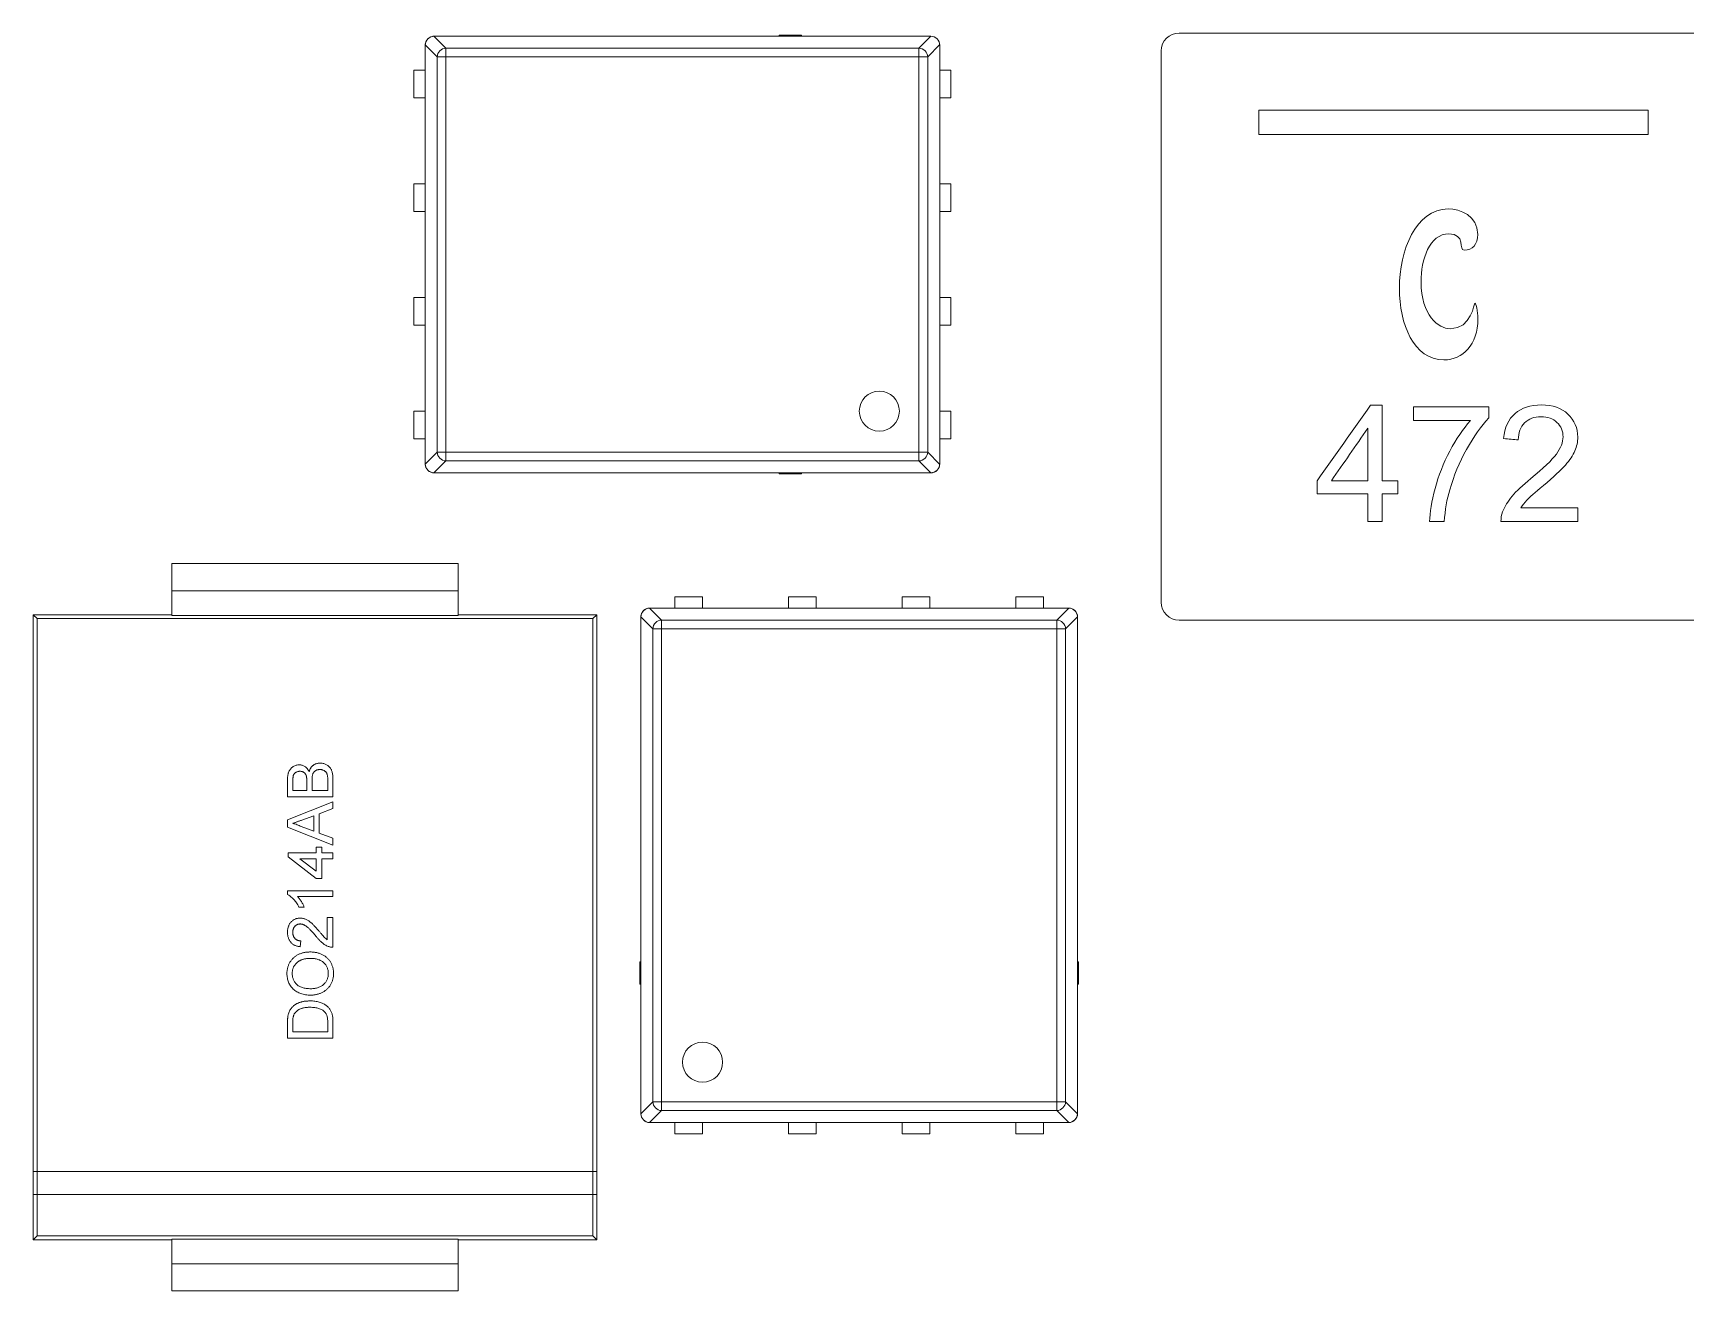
# Model space of a CAD drawing. Header units: millimetres. Extents: x 4 to 289, y 68 to 174.
# Drawn here: x 43.26 to 61.73, y 96.51 to 110.57 of the extents above; entities that cross this region are included whole.
import ezdxf

# ---------------------------------------------------------------- set-up
doc = ezdxf.new("R2010")
doc.units = ezdxf.units.MM
doc.layers.add('1', color=7, linetype='Continuous', true_color=0xffffff)

msp = doc.modelspace()

# ---------------------------------------------------------------- linework, layer by layer
at = {"layer": '1', "color": 155, "linetype": 'Continuous', "lineweight": 13}
for p, q in [((47.737, 110.534), (47.871, 110.4)), ((53.157, 110.4), (53.29, 110.534)), ((47.773, 110.302), (47.639, 110.436)), ((47.871, 110.302), (47.773, 110.302)), ((47.773, 105.886), (47.773, 110.302)), ((47.871, 110.4), (53.157, 110.4)), ((47.871, 110.4), (47.871, 110.302)), ((47.871, 105.886), (47.871, 110.302)), ((47.871, 110.302), (53.157, 110.302)), ((53.157, 110.302), (53.157, 110.4)), ((53.255, 110.302), (53.157, 110.302)), ((53.157, 110.302), (53.157, 105.886)), ((53.388, 110.436), (53.255, 110.302)), ((53.255, 110.302), (53.255, 105.886)), ((47.639, 105.752), (47.773, 105.886)), ((47.773, 105.886), (47.871, 105.886)), ((47.871, 105.886), (47.871, 105.788)), ((53.157, 105.886), (47.871, 105.886)), ((53.157, 105.886), (53.255, 105.886)), ((53.157, 105.788), (53.157, 105.886)), ((53.255, 105.886), (53.388, 105.752)), ((47.871, 105.788), (47.737, 105.654)), ((53.157, 105.788), (47.871, 105.788)), ((53.29, 105.654), (53.157, 105.788)), ((48.006, 104.336), (44.808, 104.336)), ((50.183, 103.912), (50.049, 104.046)), ((50.147, 104.144), (50.281, 104.01)), ((50.281, 104.01), (54.697, 104.01)), ((50.281, 104.01), (50.281, 103.912)), ((54.697, 104.01), (54.83, 104.144)), ((54.697, 103.912), (54.697, 104.01)), ((54.928, 104.046), (54.795, 103.912)), ((50.183, 98.626), (50.183, 103.912)), ((50.281, 103.912), (50.183, 103.912)), ((50.281, 103.912), (54.697, 103.912)), ((50.281, 98.626), (50.281, 103.912)), ((54.795, 103.912), (54.697, 103.912)), ((54.697, 103.912), (54.697, 98.626)), ((54.795, 103.912), (54.795, 98.626)), ((50.049, 98.492), (50.183, 98.626)), ((50.183, 98.626), (50.281, 98.626)), ((50.281, 98.626), (50.281, 98.528)), ((54.697, 98.626), (50.281, 98.626)), ((54.697, 98.626), (54.795, 98.626)), ((54.697, 98.528), (54.697, 98.626)), ((54.795, 98.626), (54.928, 98.492)), ((50.281, 98.528), (50.147, 98.394)), ((54.697, 98.528), (50.281, 98.528)), ((54.83, 98.394), (54.697, 98.528)), ((43.302, 97.846), (43.258, 97.846)), ((43.302, 97.846), (49.513, 97.846)), ((49.557, 97.846), (49.513, 97.846)), ((43.258, 97.592), (43.302, 97.592)), ((49.513, 97.592), (43.302, 97.592)), ((49.513, 97.592), (49.557, 97.592)), ((48.006, 96.817), (44.808, 96.817))]:
    msp.add_line(p, q, dxfattribs=at)
at = {"layer": '1', "color": 155, "linetype": 'Continuous', "lineweight": 18}
for p, q in [((47.739, 110.534), (53.289, 110.534)), ((51.594, 110.544), (51.594, 110.534)), ((51.844, 110.544), (51.594, 110.544)), ((51.844, 110.534), (51.844, 110.544)), ((62.024, 110.569), (56.064, 110.569)), ((47.639, 105.754), (47.639, 110.434)), ((53.389, 110.434), (53.389, 105.754)), ((55.864, 110.369), (55.864, 104.209)), ((47.514, 110.154), (47.514, 109.844)), ((47.639, 110.154), (47.514, 110.154)), ((53.389, 110.154), (53.514, 110.154)), ((53.514, 110.154), (53.514, 109.844)), ((47.514, 109.844), (47.639, 109.844)), ((53.514, 109.844), (53.389, 109.844)), ((56.954, 109.709), (56.954, 109.436)), ((61.304, 109.709), (56.954, 109.709)), ((61.304, 109.436), (61.304, 109.709)), ((56.954, 109.436), (61.304, 109.436)), ((47.639, 108.884), (47.514, 108.884)), ((47.514, 108.884), (47.514, 108.574)), ((53.389, 108.884), (53.514, 108.884)), ((53.514, 108.884), (53.514, 108.574)), ((47.514, 108.574), (47.639, 108.574)), ((53.514, 108.574), (53.389, 108.574)), ((47.514, 107.614), (47.514, 107.304)), ((47.639, 107.614), (47.514, 107.614)), ((53.389, 107.614), (53.514, 107.614)), ((53.514, 107.614), (53.514, 107.304)), ((47.514, 107.304), (47.639, 107.304)), ((53.514, 107.304), (53.389, 107.304)), ((47.639, 106.344), (47.514, 106.344)), ((47.514, 106.344), (47.514, 106.034)), ((53.389, 106.344), (53.514, 106.344)), ((53.514, 106.344), (53.514, 106.034)), ((47.514, 106.034), (47.639, 106.034)), ((53.514, 106.034), (53.389, 106.034)), ((53.289, 105.654), (47.739, 105.654)), ((51.594, 105.654), (51.594, 105.644)), ((51.594, 105.644), (51.844, 105.644)), ((51.844, 105.644), (51.844, 105.654)), ((44.808, 104.64), (44.808, 104.336)), ((48.006, 104.64), (44.808, 104.64)), ((48.006, 104.64), (48.006, 104.336)), ((44.808, 104.336), (44.808, 104.062)), ((48.006, 104.336), (48.006, 104.062)), ((50.739, 104.269), (50.429, 104.269)), ((50.429, 104.269), (50.429, 104.144)), ((50.739, 104.144), (50.739, 104.269)), ((52.009, 104.269), (51.699, 104.269)), ((51.699, 104.269), (51.699, 104.144)), ((52.009, 104.144), (52.009, 104.269)), ((53.279, 104.269), (52.969, 104.269)), ((52.969, 104.269), (52.969, 104.144)), ((53.279, 104.144), (53.279, 104.269)), ((54.239, 104.269), (54.239, 104.144)), ((54.549, 104.269), (54.239, 104.269)), ((54.549, 104.144), (54.549, 104.269)), ((43.258, 104.069), (43.258, 97.846)), ((44.808, 104.069), (43.258, 104.069)), ((43.302, 104.025), (43.258, 104.069)), ((43.302, 104.025), (43.302, 97.846)), ((49.513, 104.025), (43.302, 104.025)), ((48.006, 104.062), (44.808, 104.062)), ((49.557, 104.069), (48.006, 104.069)), ((49.513, 104.025), (49.557, 104.069)), ((49.513, 97.846), (49.513, 104.025)), ((49.557, 97.846), (49.557, 104.069)), ((50.049, 98.494), (50.049, 104.044)), ((50.149, 104.144), (54.829, 104.144)), ((54.929, 104.044), (54.929, 98.494)), ((56.064, 104.009), (62.024, 104.009)), ((46.101, 102.033), (46.101, 102.223)), ((46.16, 102.201), (46.16, 102.105)), ((46.316, 102.105), (46.316, 102.209)), ((46.375, 102.217), (46.375, 102.105)), ((46.551, 102.105), (46.551, 102.225)), ((46.609, 102.224), (46.609, 102.033)), ((46.609, 102.033), (46.101, 102.033)), ((46.101, 101.777), (46.609, 101.979)), ((46.16, 102.105), (46.316, 102.105)), ((46.375, 102.105), (46.551, 102.105)), ((46.609, 101.979), (46.609, 101.903)), ((46.101, 101.696), (46.101, 101.777)), ((46.394, 101.823), (46.261, 101.774)), ((46.394, 101.65), (46.394, 101.823)), ((46.609, 101.903), (46.453, 101.845)), ((46.453, 101.845), (46.453, 101.628)), ((46.609, 101.495), (46.101, 101.696)), ((46.254, 101.702), (46.394, 101.65)), ((46.453, 101.628), (46.609, 101.571)), ((46.108, 101.362), (46.108, 101.408)), ((46.108, 101.408), (46.42, 101.408)), ((46.42, 101.408), (46.42, 101.473)), ((46.42, 101.473), (46.485, 101.473)), ((46.485, 101.473), (46.485, 101.408)), ((46.485, 101.408), (46.609, 101.408)), ((46.609, 101.571), (46.609, 101.495)), ((46.609, 101.408), (46.609, 101.343)), ((46.42, 101.121), (46.108, 101.362)), ((46.42, 101.343), (46.237, 101.343)), ((46.237, 101.343), (46.42, 101.202)), ((46.42, 101.202), (46.42, 101.343)), ((46.609, 101.343), (46.485, 101.343)), ((46.485, 101.343), (46.485, 101.121)), ((46.485, 101.121), (46.42, 101.121)), ((46.101, 100.943), (46.101, 100.985)), ((46.101, 100.985), (46.609, 100.985)), ((46.609, 100.919), (46.213, 100.919)), ((46.609, 100.985), (46.609, 100.919)), ((46.288, 100.802), (46.228, 100.802)), ((46.544, 100.436), (46.544, 100.685)), ((46.544, 100.685), (46.609, 100.685)), ((46.609, 100.685), (46.609, 100.353)), ((46.251, 100.424), (46.244, 100.359)), ((50.039, 100.189), (50.039, 99.939)), ((50.049, 100.189), (50.039, 100.189)), ((54.939, 100.189), (54.929, 100.189)), ((54.939, 99.939), (54.939, 100.189)), ((50.039, 99.939), (50.049, 99.939)), ((54.929, 99.939), (54.939, 99.939)), ((46.101, 99.337), (46.101, 99.51)), ((46.16, 99.511), (46.16, 99.408)), ((46.16, 99.408), (46.551, 99.408)), ((46.551, 99.408), (46.551, 99.513)), ((46.609, 99.519), (46.609, 99.337)), ((46.609, 99.337), (46.101, 99.337)), ((54.829, 98.394), (50.149, 98.394)), ((50.429, 98.269), (50.429, 98.394)), ((50.739, 98.269), (50.429, 98.269)), ((50.739, 98.394), (50.739, 98.269)), ((51.699, 98.269), (51.699, 98.394)), ((52.009, 98.269), (51.699, 98.269)), ((52.009, 98.394), (52.009, 98.269)), ((52.969, 98.269), (52.969, 98.394)), ((53.279, 98.269), (52.969, 98.269)), ((53.279, 98.394), (53.279, 98.269)), ((54.239, 98.269), (54.239, 98.394)), ((54.549, 98.269), (54.239, 98.269)), ((54.549, 98.394), (54.549, 98.269)), ((43.258, 97.846), (43.258, 97.592)), ((43.302, 97.846), (43.302, 97.592)), ((49.513, 97.592), (49.513, 97.846)), ((49.557, 97.592), (49.557, 97.846)), ((43.258, 97.592), (43.258, 97.084)), ((43.302, 97.592), (43.302, 97.128)), ((49.513, 97.128), (49.513, 97.592)), ((49.557, 97.084), (49.557, 97.592)), ((43.302, 97.128), (43.258, 97.084)), ((43.258, 97.084), (44.808, 97.084)), ((43.302, 97.128), (49.513, 97.128)), ((44.808, 97.091), (44.808, 96.817)), ((48.006, 97.091), (44.808, 97.091)), ((48.006, 97.091), (48.006, 96.817)), ((48.006, 97.084), (49.557, 97.084)), ((49.513, 97.128), (49.557, 97.084)), ((44.808, 96.817), (44.808, 96.512)), ((48.006, 96.817), (48.006, 96.512)), ((48.006, 96.512), (44.808, 96.512))]:
    msp.add_line(p, q, dxfattribs=at)
for centre in [(52.714, 106.344), (50.739, 99.069)]:
    msp.add_circle(centre, 0.224, dxfattribs=at)
for centre, start, end in [((56.064, 110.369), 90, 180), ((56.064, 104.209), 180, 270)]:
    msp.add_arc(centre, 0.2, start, end, dxfattribs=at)
at = {"layer": '1', "color": 155, "linetype": 'Continuous', "lineweight": 13}
for centre, major_axis in [((47.871, 110.302), (-0.0707, -0.0707)), ((53.157, 110.302), (-0.0707, 0.0707)), ((47.871, 105.886), (0.0707, -0.0707)), ((53.157, 105.886), (0.0707, 0.0707)), ((50.281, 103.912), (-0.0707, -0.0707)), ((54.697, 103.912), (-0.0707, 0.0707)), ((50.281, 98.626), (0.0707, -0.0707)), ((54.697, 98.626), (0.0707, 0.0707))]:
    msp.add_ellipse(centre, major_axis=major_axis, ratio=0.96225, start_param=3.946226, end_param=5.478552, dxfattribs=at)
at = {"layer": '1', "color": 155, "linetype": 'Continuous', "lineweight": 18}
for points, knots in [([(47.639, 110.434), (47.639, 110.46), (47.65, 110.486), (47.687, 110.523), (47.713, 110.534), (47.739, 110.534)], [0, 0, 0, 0, 0.5, 0.5, 1, 1, 1, 1]), ([(47.639, 110.436), (47.64, 110.443), (47.641, 110.456), (47.648, 110.475), (47.658, 110.49), (47.669, 110.504), (47.682, 110.515), (47.698, 110.525), (47.717, 110.532), (47.73, 110.533), (47.737, 110.534)], [0, 0, 0, 0, 0.142881, 0.268813, 0.386271, 0.500033, 0.613792, 0.731237, 0.857148, 1, 1, 1, 1]), ([(53.289, 110.534), (53.315, 110.534), (53.341, 110.523), (53.378, 110.486), (53.389, 110.46), (53.389, 110.434)], [0, 0, 0, 0, 0.5, 0.5, 1, 1, 1, 1]), ([(53.388, 110.436), (53.388, 110.461), (53.377, 110.486), (53.34, 110.522), (53.315, 110.533), (53.29, 110.534)], [0, 0, 0, 0, 0.5, 0.5, 1, 1, 1, 1]), ([(59.403, 107.375), (59.403, 107.085), (59.232, 106.917), (58.683, 106.917), (58.525, 107.32), (58.525, 108.14), (58.707, 108.603), (59.201, 108.603), (59.401, 108.531), (59.401, 108.206), (59.341, 108.142), (59.186, 108.142), (59.268, 108.326), (58.86, 108.326), (58.767, 108.034), (58.767, 107.416), (58.962, 107.265), (59.336, 107.265), (59.356, 107.551), (59.391, 107.551), (59.403, 107.394), (59.403, 107.375)], [0, 0, 0, 0, 0.124835, 0.124835, 0.327446, 0.327446, 0.544984, 0.544984, 0.622777, 0.622777, 0.664666, 0.664666, 0.691861, 0.691861, 0.723136, 0.723136, 0.770933, 0.770933, 0.860621, 0.860621, 1, 1, 1, 1]), ([(59.882, 105.262), (59.9, 105.292), (59.922, 105.32), (59.977, 105.378), (60.038, 105.432), (60.249, 105.609), (60.33, 105.686), (60.429, 105.797), (60.464, 105.85), (60.507, 105.95), (60.518, 106.001), (60.518, 106.156), (60.481, 106.241), (60.336, 106.38), (60.237, 106.414), (59.989, 106.414), (59.891, 106.382), (59.744, 106.254), (59.702, 106.161), (59.69, 106.038)], [0, 0, 0, 0, 0.066833, 0.066833, 0.133665, 0.133665, 0.213844, 0.213844, 0.294023, 0.294023, 0.374202, 0.374202, 0.53149, 0.53149, 0.688777, 0.688777, 0.844389, 0.844389, 1, 1, 1, 1]), ([(59.318, 106.239), (59.237, 106.147), (59.161, 106.033), (59.017, 105.764), (58.962, 105.624), (58.885, 105.335), (58.865, 105.211), (58.863, 105.109)], [0, 0, 0, 0, 0.333333, 0.333333, 0.666667, 0.666667, 1, 1, 1, 1]), ([(59.027, 105.109), (59.036, 105.239), (59.056, 105.358), (59.133, 105.62), (59.195, 105.771), (59.358, 106.063), (59.44, 106.18), (59.523, 106.268)], [0, 0, 0, 0, 0.26106, 0.26106, 0.63053, 0.63053, 1, 1, 1, 1]), ([(59.854, 106.022), (59.855, 106.103), (59.878, 106.167), (59.971, 106.259), (60.032, 106.282), (60.182, 106.282), (60.241, 106.261), (60.331, 106.174), (60.354, 106.12), (60.354, 105.997), (60.329, 105.933), (60.23, 105.797), (60.134, 105.706), (59.902, 105.515), (59.832, 105.45), (59.736, 105.336), (59.701, 105.278), (59.665, 105.184), (59.659, 105.147), (59.66, 105.109)], [0, 0, 0, 0, 0.138701, 0.138701, 0.277402, 0.277402, 0.408508, 0.408508, 0.539615, 0.539615, 0.664741, 0.664741, 0.789867, 0.789867, 0.87046, 0.87046, 0.951054, 0.951054, 1, 1, 1, 1]), ([(47.739, 105.654), (47.713, 105.654), (47.687, 105.665), (47.65, 105.702), (47.639, 105.728), (47.639, 105.754)], [0, 0, 0, 0, 0.5, 0.5, 1, 1, 1, 1]), ([(47.737, 105.654), (47.73, 105.655), (47.717, 105.657), (47.698, 105.664), (47.682, 105.673), (47.669, 105.684), (47.658, 105.698), (47.648, 105.713), (47.641, 105.732), (47.64, 105.745), (47.639, 105.752)], [0, 0, 0, 0, 0.142853, 0.268765, 0.38621, 0.49997, 0.613732, 0.731189, 0.85712, 1, 1, 1, 1]), ([(53.389, 105.754), (53.389, 105.728), (53.378, 105.702), (53.341, 105.665), (53.315, 105.654), (53.289, 105.654)], [0, 0, 0, 0, 0.5, 0.5, 1, 1, 1, 1]), ([(53.29, 105.654), (53.315, 105.655), (53.34, 105.666), (53.377, 105.703), (53.388, 105.727), (53.388, 105.752)], [0, 0, 0, 0, 0.5, 0.5, 1, 1, 1, 1]), ([(50.049, 104.044), (50.049, 104.07), (50.06, 104.096), (50.097, 104.133), (50.123, 104.144), (50.149, 104.144)], [0, 0, 0, 0, 0.5, 0.5, 1, 1, 1, 1]), ([(50.049, 104.046), (50.05, 104.053), (50.051, 104.066), (50.058, 104.085), (50.068, 104.1), (50.079, 104.114), (50.092, 104.125), (50.108, 104.135), (50.127, 104.142), (50.14, 104.143), (50.147, 104.144)], [0, 0, 0, 0, 0.142853, 0.268765, 0.38621, 0.49997, 0.613732, 0.731189, 0.85712, 1, 1, 1, 1]), ([(54.829, 104.144), (54.855, 104.144), (54.881, 104.133), (54.918, 104.096), (54.929, 104.07), (54.929, 104.044)], [0, 0, 0, 0, 0.5, 0.5, 1, 1, 1, 1]), ([(54.83, 104.144), (54.838, 104.143), (54.851, 104.142), (54.869, 104.135), (54.885, 104.125), (54.899, 104.114), (54.91, 104.1), (54.919, 104.085), (54.926, 104.066), (54.928, 104.053), (54.928, 104.046)], [0, 0, 0, 0, 0.142881, 0.268813, 0.386271, 0.500033, 0.613792, 0.731237, 0.857148, 1, 1, 1, 1]), ([(46.101, 102.223), (46.101, 102.228), (46.101, 102.237), (46.102, 102.251), (46.103, 102.263), (46.105, 102.275), (46.107, 102.287), (46.11, 102.297), (46.113, 102.307), (46.118, 102.319), (46.125, 102.333), (46.136, 102.348), (46.15, 102.361), (46.165, 102.372), (46.181, 102.38), (46.198, 102.387), (46.215, 102.391), (46.227, 102.391), (46.233, 102.391)], [0, 0, 0, 0, 0.058732, 0.114603, 0.167657, 0.217967, 0.265775, 0.311171, 0.353792, 0.394745, 0.472806, 0.549192, 0.62478, 0.702625, 0.779741, 0.854063, 0.927155, 1, 1, 1, 1]), ([(46.239, 102.32), (46.235, 102.319), (46.227, 102.319), (46.215, 102.317), (46.204, 102.313), (46.194, 102.308), (46.185, 102.302), (46.177, 102.294), (46.171, 102.285), (46.167, 102.277), (46.165, 102.269), (46.164, 102.262), (46.163, 102.254), (46.162, 102.246), (46.161, 102.236), (46.16, 102.225), (46.16, 102.214), (46.16, 102.206), (46.16, 102.201)], [0, 0, 0, 0, 0.076011, 0.148136, 0.217788, 0.286768, 0.354043, 0.418611, 0.483636, 0.55023, 0.586928, 0.629158, 0.677238, 0.730043, 0.788863, 0.85375, 0.92411, 1, 1, 1, 1]), ([(46.233, 102.391), (46.238, 102.391), (46.249, 102.391), (46.265, 102.387), (46.281, 102.381), (46.295, 102.373), (46.309, 102.362), (46.322, 102.349), (46.333, 102.333), (46.339, 102.321), (46.342, 102.315)], [0, 0, 0, 0, 0.115843, 0.230569, 0.347355, 0.468253, 0.592303, 0.71997, 0.8556, 1, 1, 1, 1]), ([(46.31, 102.27), (46.309, 102.274), (46.306, 102.282), (46.3, 102.292), (46.293, 102.3), (46.285, 102.308), (46.275, 102.313), (46.264, 102.317), (46.252, 102.319), (46.244, 102.319), (46.239, 102.32)], [0, 0, 0, 0, 0.132377, 0.255195, 0.373722, 0.490011, 0.607812, 0.73111, 0.859997, 1, 1, 1, 1]), ([(46.342, 102.315), (46.343, 102.319), (46.346, 102.326), (46.35, 102.337), (46.355, 102.347), (46.36, 102.356), (46.366, 102.364), (46.373, 102.372), (46.38, 102.38), (46.388, 102.386), (46.396, 102.392), (46.404, 102.397), (46.413, 102.401), (46.423, 102.405), (46.432, 102.407), (46.443, 102.409), (46.453, 102.411), (46.46, 102.411), (46.464, 102.411)], [0, 0, 0, 0, 0.070464, 0.137957, 0.203579, 0.267692, 0.330186, 0.391534, 0.452664, 0.513154, 0.573454, 0.632968, 0.692332, 0.751474, 0.812187, 0.872962, 0.93542, 1, 1, 1, 1]), ([(46.463, 102.339), (46.458, 102.339), (46.449, 102.339), (46.436, 102.336), (46.424, 102.332), (46.413, 102.326), (46.403, 102.318), (46.395, 102.309), (46.388, 102.299), (46.383, 102.287), (46.379, 102.273), (46.377, 102.257), (46.375, 102.238), (46.375, 102.224), (46.375, 102.217)], [0, 0, 0, 0, 0.08014, 0.156281, 0.229406, 0.301799, 0.372743, 0.442668, 0.513321, 0.586548, 0.668323, 0.763677, 0.874081, 1, 1, 1, 1]), ([(46.548, 102.268), (46.547, 102.272), (46.546, 102.279), (46.543, 102.288), (46.539, 102.297), (46.534, 102.305), (46.529, 102.313), (46.522, 102.319), (46.515, 102.325), (46.506, 102.33), (46.496, 102.334), (46.486, 102.337), (46.474, 102.339), (46.467, 102.339), (46.463, 102.339)], [0, 0, 0, 0, 0.088971, 0.172271, 0.250312, 0.324655, 0.397844, 0.473301, 0.551826, 0.634749, 0.721766, 0.810393, 0.903175, 1, 1, 1, 1]), ([(46.464, 102.411), (46.469, 102.411), (46.481, 102.41), (46.498, 102.407), (46.514, 102.403), (46.529, 102.396), (46.543, 102.389), (46.556, 102.38), (46.567, 102.37), (46.576, 102.359), (46.584, 102.348), (46.591, 102.334), (46.597, 102.32), (46.601, 102.304), (46.605, 102.287), (46.607, 102.267), (46.609, 102.246), (46.609, 102.231), (46.609, 102.224)], [0, 0, 0, 0, 0.064255, 0.12736, 0.189472, 0.251721, 0.312027, 0.368675, 0.422681, 0.47406, 0.525774, 0.579622, 0.637375, 0.6984, 0.764357, 0.836315, 0.914678, 1, 1, 1, 1]), ([(46.316, 102.209), (46.316, 102.213), (46.316, 102.219), (46.316, 102.229), (46.315, 102.238), (46.315, 102.246), (46.314, 102.253), (46.313, 102.259), (46.312, 102.265), (46.311, 102.269), (46.31, 102.27)], [0, 0, 0, 0, 0.16698, 0.320807, 0.463135, 0.594248, 0.712367, 0.819455, 0.915752, 1, 1, 1, 1]), ([(46.551, 102.225), (46.551, 102.23), (46.55, 102.238), (46.55, 102.25), (46.549, 102.26), (46.548, 102.266), (46.548, 102.268)], [0, 0, 0, 0, 0.329395, 0.60519, 0.827887, 1, 1, 1, 1]), ([(46.261, 101.774), (46.256, 101.772), (46.246, 101.768), (46.231, 101.763), (46.217, 101.758), (46.204, 101.753), (46.192, 101.749), (46.18, 101.744), (46.17, 101.74), (46.163, 101.738), (46.16, 101.737)], [0, 0, 0, 0, 0.153148, 0.299433, 0.436426, 0.565671, 0.686508, 0.799269, 0.903395, 1, 1, 1, 1]), ([(46.16, 101.737), (46.168, 101.735), (46.184, 101.731), (46.208, 101.723), (46.231, 101.713), (46.246, 101.706), (46.254, 101.702)], [0, 0, 0, 0, 0.247294, 0.495608, 0.746359, 1, 1, 1, 1]), ([(46.228, 100.802), (46.224, 100.81), (46.216, 100.826), (46.201, 100.849), (46.186, 100.87), (46.169, 100.889), (46.152, 100.907), (46.135, 100.921), (46.118, 100.934), (46.107, 100.94), (46.101, 100.943)], [0, 0, 0, 0, 0.142657, 0.281169, 0.416977, 0.550852, 0.678364, 0.795032, 0.901998, 1, 1, 1, 1]), ([(46.213, 100.919), (46.217, 100.916), (46.224, 100.908), (46.235, 100.895), (46.246, 100.88), (46.256, 100.864), (46.266, 100.848), (46.275, 100.832), (46.282, 100.817), (46.286, 100.807), (46.288, 100.802)], [0, 0, 0, 0, 0.11167, 0.232094, 0.362743, 0.502558, 0.641525, 0.771098, 0.890162, 1, 1, 1, 1]), ([(46.101, 100.522), (46.101, 100.528), (46.101, 100.539), (46.103, 100.556), (46.107, 100.572), (46.111, 100.587), (46.117, 100.601), (46.124, 100.613), (46.132, 100.625), (46.141, 100.636), (46.152, 100.646), (46.163, 100.655), (46.174, 100.662), (46.186, 100.668), (46.199, 100.673), (46.213, 100.676), (46.227, 100.678), (46.237, 100.678), (46.241, 100.678)], [0, 0, 0, 0, 0.074712, 0.145539, 0.213339, 0.278615, 0.342094, 0.40389, 0.465063, 0.526577, 0.587328, 0.64638, 0.704345, 0.761672, 0.819418, 0.878039, 0.937796, 1, 1, 1, 1]), ([(46.241, 100.678), (46.246, 100.678), (46.257, 100.678), (46.272, 100.676), (46.286, 100.672), (46.301, 100.667), (46.316, 100.66), (46.332, 100.652), (46.347, 100.641), (46.36, 100.631), (46.372, 100.621), (46.381, 100.613), (46.39, 100.603), (46.401, 100.592), (46.412, 100.58), (46.424, 100.567), (46.437, 100.553), (46.445, 100.543), (46.45, 100.537)], [0, 0, 0, 0, 0.057945, 0.116018, 0.174826, 0.234683, 0.296827, 0.364061, 0.436192, 0.51426, 0.556976, 0.604856, 0.657675, 0.715751, 0.77884, 0.847501, 0.921228, 1, 1, 1, 1]), ([(46.244, 100.359), (46.239, 100.36), (46.228, 100.361), (46.212, 100.364), (46.197, 100.369), (46.183, 100.374), (46.17, 100.381), (46.158, 100.389), (46.147, 100.398), (46.138, 100.408), (46.129, 100.419), (46.122, 100.431), (46.115, 100.444), (46.11, 100.458), (46.106, 100.473), (46.103, 100.488), (46.102, 100.505), (46.101, 100.516), (46.101, 100.522)], [0, 0, 0, 0, 0.070675, 0.137493, 0.201473, 0.262869, 0.32255, 0.380737, 0.43822, 0.495487, 0.553484, 0.611346, 0.670644, 0.731587, 0.794183, 0.859445, 0.928208, 1, 1, 1, 1]), ([(46.242, 100.613), (46.239, 100.613), (46.234, 100.613), (46.225, 100.612), (46.217, 100.61), (46.21, 100.607), (46.203, 100.603), (46.196, 100.599), (46.19, 100.594), (46.184, 100.588), (46.178, 100.581), (46.173, 100.574), (46.169, 100.566), (46.166, 100.558), (46.163, 100.549), (46.161, 100.54), (46.16, 100.531), (46.16, 100.524), (46.16, 100.521)], [0, 0, 0, 0, 0.061762, 0.121174, 0.179421, 0.236843, 0.294322, 0.353191, 0.412721, 0.474522, 0.537057, 0.599591, 0.662367, 0.725246, 0.790316, 0.857724, 0.927232, 1, 1, 1, 1]), ([(46.16, 100.521), (46.16, 100.517), (46.16, 100.51), (46.161, 100.5), (46.163, 100.491), (46.166, 100.481), (46.169, 100.473), (46.173, 100.465), (46.178, 100.458), (46.184, 100.451), (46.19, 100.445), (46.197, 100.439), (46.205, 100.435), (46.213, 100.431), (46.222, 100.428), (46.231, 100.426), (46.241, 100.425), (46.248, 100.425), (46.251, 100.424)], [0, 0, 0, 0, 0.070696, 0.138358, 0.20337, 0.2657, 0.327256, 0.386512, 0.445858, 0.505173, 0.56378, 0.622343, 0.680824, 0.739795, 0.800801, 0.864239, 0.930631, 1, 1, 1, 1]), ([(46.419, 100.477), (46.414, 100.483), (46.403, 100.496), (46.387, 100.514), (46.373, 100.53), (46.359, 100.544), (46.346, 100.557), (46.335, 100.568), (46.324, 100.578), (46.314, 100.586), (46.305, 100.592), (46.295, 100.598), (46.286, 100.603), (46.277, 100.606), (46.268, 100.61), (46.26, 100.612), (46.251, 100.613), (46.245, 100.613), (46.242, 100.613)], [0, 0, 0, 0, 0.11141, 0.214526, 0.309417, 0.396087, 0.474284, 0.544374, 0.60642, 0.660582, 0.709794, 0.756451, 0.800767, 0.843168, 0.884295, 0.923885, 0.962359, 1, 1, 1, 1]), ([(46.564, 100.36), (46.558, 100.362), (46.546, 100.366), (46.528, 100.375), (46.511, 100.385), (46.497, 100.396), (46.486, 100.405), (46.477, 100.413), (46.468, 100.421), (46.458, 100.431), (46.449, 100.441), (46.439, 100.452), (46.429, 100.464), (46.423, 100.472), (46.419, 100.477)], [0, 0, 0, 0, 0.100388, 0.204407, 0.310686, 0.422157, 0.480685, 0.543238, 0.6095, 0.679555, 0.753841, 0.831641, 0.913813, 1, 1, 1, 1]), ([(46.45, 100.537), (46.453, 100.533), (46.46, 100.525), (46.47, 100.512), (46.48, 100.502), (46.488, 100.492), (46.495, 100.483), (46.501, 100.476), (46.507, 100.47), (46.515, 100.461), (46.527, 100.449), (46.539, 100.441), (46.544, 100.436)], [0, 0, 0, 0, 0.1242, 0.23683, 0.339495, 0.431254, 0.511455, 0.581223, 0.640495, 0.688308, 0.850333, 1, 1, 1, 1]), ([(46.095, 100.06), (46.095, 100.066), (46.095, 100.077), (46.096, 100.094), (46.099, 100.11), (46.103, 100.126), (46.108, 100.142), (46.113, 100.157), (46.12, 100.172), (46.128, 100.186), (46.137, 100.199), (46.146, 100.212), (46.157, 100.224), (46.168, 100.235), (46.18, 100.246), (46.193, 100.255), (46.206, 100.264), (46.221, 100.271), (46.236, 100.278), (46.252, 100.284), (46.268, 100.289), (46.285, 100.294), (46.302, 100.297), (46.319, 100.299), (46.338, 100.3), (46.35, 100.301), (46.356, 100.301)], [0, 0, 0, 0, 0.043099, 0.085587, 0.126908, 0.167967, 0.20845, 0.249025, 0.289281, 0.33001, 0.370598, 0.410466, 0.450033, 0.489688, 0.529116, 0.569037, 0.609703, 0.650759, 0.692509, 0.734219, 0.776707, 0.819552, 0.863351, 0.907839, 0.953334, 1, 1, 1, 1]), ([(46.356, 100.301), (46.362, 100.301), (46.375, 100.3), (46.393, 100.299), (46.411, 100.296), (46.429, 100.293), (46.445, 100.289), (46.462, 100.283), (46.478, 100.277), (46.493, 100.27), (46.508, 100.262), (46.522, 100.253), (46.534, 100.243), (46.546, 100.233), (46.557, 100.221), (46.567, 100.209), (46.577, 100.196), (46.585, 100.182), (46.592, 100.168), (46.598, 100.153), (46.604, 100.138), (46.608, 100.123), (46.611, 100.108), (46.614, 100.092), (46.615, 100.076), (46.616, 100.065), (46.616, 100.06)], [0, 0, 0, 0, 0.04756, 0.093962, 0.139112, 0.183626, 0.227457, 0.270703, 0.313611, 0.35626, 0.398366, 0.439557, 0.480045, 0.519888, 0.559658, 0.599421, 0.639208, 0.679668, 0.72002, 0.759859, 0.79956, 0.839199, 0.878956, 0.918794, 0.959083, 1, 1, 1, 1]), ([(46.609, 100.353), (46.605, 100.353), (46.598, 100.353), (46.586, 100.354), (46.575, 100.356), (46.568, 100.358), (46.564, 100.36)], [0, 0, 0, 0, 0.252643, 0.50444, 0.750407, 1, 1, 1, 1]), ([(46.355, 100.229), (46.35, 100.229), (46.341, 100.229), (46.326, 100.228), (46.312, 100.226), (46.298, 100.224), (46.285, 100.221), (46.273, 100.218), (46.261, 100.213), (46.249, 100.209), (46.238, 100.203), (46.227, 100.197), (46.218, 100.191), (46.208, 100.184), (46.2, 100.176), (46.192, 100.167), (46.185, 100.158), (46.178, 100.149), (46.172, 100.139), (46.167, 100.129), (46.163, 100.118), (46.159, 100.107), (46.157, 100.096), (46.155, 100.084), (46.154, 100.072), (46.153, 100.064), (46.153, 100.06)], [0, 0, 0, 0, 0.050852, 0.099752, 0.147438, 0.194086, 0.239171, 0.28334, 0.326577, 0.368936, 0.410572, 0.451051, 0.490877, 0.530044, 0.568937, 0.607578, 0.64642, 0.685679, 0.724799, 0.763513, 0.802173, 0.84074, 0.879649, 0.919071, 0.959098, 1, 1, 1, 1]), ([(46.557, 100.059), (46.557, 100.065), (46.557, 100.077), (46.554, 100.095), (46.55, 100.111), (46.544, 100.127), (46.537, 100.142), (46.528, 100.156), (46.517, 100.169), (46.505, 100.182), (46.491, 100.193), (46.476, 100.203), (46.459, 100.211), (46.441, 100.218), (46.421, 100.223), (46.401, 100.226), (46.379, 100.229), (46.363, 100.229), (46.355, 100.229)], [0, 0, 0, 0, 0.061055, 0.119545, 0.176806, 0.232956, 0.288583, 0.344667, 0.401662, 0.46054, 0.520477, 0.581213, 0.643431, 0.707961, 0.775371, 0.846414, 0.921152, 1, 1, 1, 1]), ([(46.362, 99.819), (46.352, 99.819), (46.332, 99.819), (46.303, 99.822), (46.276, 99.828), (46.25, 99.835), (46.227, 99.845), (46.204, 99.856), (46.184, 99.87), (46.165, 99.886), (46.149, 99.903), (46.134, 99.922), (46.122, 99.942), (46.112, 99.963), (46.104, 99.986), (46.099, 100.009), (46.095, 100.034), (46.095, 100.051), (46.095, 100.06)], [0, 0, 0, 0, 0.075226, 0.146575, 0.2145, 0.27953, 0.342403, 0.403496, 0.463762, 0.523864, 0.583252, 0.641302, 0.698898, 0.756295, 0.814628, 0.874325, 0.935783, 1, 1, 1, 1]), ([(46.153, 100.06), (46.153, 100.055), (46.154, 100.043), (46.156, 100.027), (46.16, 100.011), (46.165, 99.995), (46.172, 99.981), (46.18, 99.967), (46.19, 99.953), (46.201, 99.94), (46.214, 99.928), (46.23, 99.918), (46.247, 99.91), (46.266, 99.902), (46.288, 99.897), (46.311, 99.893), (46.336, 99.891), (46.354, 99.89), (46.363, 99.89)], [0, 0, 0, 0, 0.055943, 0.110382, 0.164048, 0.216759, 0.269601, 0.323009, 0.377581, 0.433449, 0.490922, 0.550625, 0.613117, 0.679861, 0.751358, 0.828261, 0.910795, 1, 1, 1, 1]), ([(46.616, 100.06), (46.616, 100.054), (46.615, 100.042), (46.614, 100.025), (46.611, 100.009), (46.607, 99.992), (46.602, 99.977), (46.597, 99.961), (46.59, 99.947), (46.582, 99.932), (46.573, 99.919), (46.563, 99.906), (46.552, 99.894), (46.541, 99.883), (46.529, 99.873), (46.516, 99.864), (46.502, 99.855), (46.488, 99.847), (46.473, 99.841), (46.458, 99.835), (46.442, 99.83), (46.426, 99.826), (46.411, 99.823), (46.395, 99.82), (46.378, 99.819), (46.367, 99.819), (46.362, 99.819)], [0, 0, 0, 0, 0.044697, 0.088534, 0.131409, 0.173814, 0.215715, 0.257247, 0.298848, 0.340604, 0.382029, 0.42297, 0.463632, 0.504048, 0.544591, 0.584964, 0.626265, 0.667979, 0.709943, 0.751382, 0.792619, 0.833948, 0.875008, 0.916446, 0.957907, 1, 1, 1, 1]), ([(46.363, 99.89), (46.37, 99.89), (46.384, 99.891), (46.405, 99.893), (46.425, 99.897), (46.443, 99.902), (46.461, 99.909), (46.477, 99.917), (46.492, 99.927), (46.505, 99.938), (46.517, 99.951), (46.528, 99.964), (46.537, 99.978), (46.544, 99.993), (46.55, 100.008), (46.554, 100.025), (46.557, 100.042), (46.557, 100.053), (46.557, 100.059)], [0, 0, 0, 0, 0.075964, 0.148125, 0.217201, 0.2833, 0.347202, 0.4093, 0.470426, 0.531588, 0.591739, 0.650258, 0.707303, 0.764208, 0.821148, 0.879119, 0.938423, 1, 1, 1, 1]), ([(46.145, 99.674), (46.148, 99.677), (46.153, 99.684), (46.163, 99.693), (46.173, 99.701), (46.183, 99.709), (46.195, 99.716), (46.206, 99.723), (46.219, 99.729), (46.232, 99.734), (46.245, 99.739), (46.259, 99.742), (46.273, 99.746), (46.288, 99.749), (46.304, 99.751), (46.32, 99.752), (46.336, 99.753), (46.347, 99.754), (46.352, 99.754)], [0, 0, 0, 0, 0.056812, 0.113882, 0.170533, 0.227547, 0.285353, 0.343701, 0.403, 0.463842, 0.525815, 0.588967, 0.653271, 0.719097, 0.786749, 0.855788, 0.926836, 1, 1, 1, 1]), ([(46.352, 99.754), (46.362, 99.753), (46.38, 99.753), (46.407, 99.751), (46.431, 99.746), (46.455, 99.741), (46.476, 99.733), (46.496, 99.725), (46.513, 99.716), (46.529, 99.706), (46.543, 99.695), (46.555, 99.684), (46.566, 99.672), (46.575, 99.66), (46.583, 99.647), (46.59, 99.632), (46.596, 99.616), (46.601, 99.599), (46.605, 99.581), (46.607, 99.561), (46.609, 99.54), (46.609, 99.526), (46.609, 99.519)], [0, 0, 0, 0, 0.070538, 0.137265, 0.200472, 0.260573, 0.317203, 0.370006, 0.419824, 0.466241, 0.510134, 0.552081, 0.591863, 0.630336, 0.668716, 0.708706, 0.750896, 0.795285, 0.84198, 0.891765, 0.944294, 1, 1, 1, 1]), ([(46.101, 99.51), (46.101, 99.515), (46.101, 99.524), (46.102, 99.538), (46.102, 99.55), (46.103, 99.562), (46.104, 99.573), (46.105, 99.583), (46.107, 99.592), (46.108, 99.598), (46.109, 99.6)], [0, 0, 0, 0, 0.157891, 0.306794, 0.445674, 0.57568, 0.694631, 0.805978, 0.907764, 1, 1, 1, 1]), ([(46.109, 99.6), (46.11, 99.607), (46.114, 99.621), (46.122, 99.64), (46.132, 99.658), (46.141, 99.669), (46.145, 99.674)], [0, 0, 0, 0, 0.261195, 0.513143, 0.757809, 1, 1, 1, 1]), ([(46.17, 99.595), (46.169, 99.593), (46.168, 99.588), (46.166, 99.58), (46.164, 99.571), (46.162, 99.561), (46.161, 99.55), (46.16, 99.538), (46.16, 99.525), (46.16, 99.516), (46.16, 99.511)], [0, 0, 0, 0, 0.087425, 0.185248, 0.292738, 0.411206, 0.541246, 0.682781, 0.836034, 1, 1, 1, 1]), ([(46.351, 99.682), (46.345, 99.682), (46.332, 99.682), (46.314, 99.681), (46.297, 99.679), (46.281, 99.676), (46.266, 99.672), (46.252, 99.668), (46.24, 99.663), (46.228, 99.657), (46.218, 99.65), (46.208, 99.644), (46.2, 99.636), (46.192, 99.629), (46.185, 99.621), (46.179, 99.613), (46.174, 99.604), (46.172, 99.598), (46.17, 99.595)], [0, 0, 0, 0, 0.091258, 0.177402, 0.258694, 0.334791, 0.406045, 0.473581, 0.537187, 0.597012, 0.654533, 0.709286, 0.761518, 0.811848, 0.860604, 0.907806, 0.954259, 1, 1, 1, 1]), ([(46.515, 99.633), (46.51, 99.637), (46.502, 99.645), (46.486, 99.654), (46.469, 99.662), (46.449, 99.669), (46.428, 99.675), (46.404, 99.679), (46.379, 99.682), (46.361, 99.682), (46.351, 99.682)], [0, 0, 0, 0, 0.097773, 0.20086, 0.310441, 0.427816, 0.555168, 0.691834, 0.840089, 1, 1, 1, 1]), ([(46.551, 99.513), (46.55, 99.521), (46.55, 99.535), (46.549, 99.556), (46.546, 99.573), (46.542, 99.589), (46.536, 99.602), (46.53, 99.614), (46.523, 99.624), (46.517, 99.63), (46.515, 99.633)], [0, 0, 0, 0, 0.177956, 0.336653, 0.476122, 0.597334, 0.707007, 0.80993, 0.907088, 1, 1, 1, 1]), ([(50.149, 98.394), (50.123, 98.394), (50.097, 98.405), (50.06, 98.442), (50.049, 98.468), (50.049, 98.494)], [0, 0, 0, 0, 0.5, 0.5, 1, 1, 1, 1]), ([(50.049, 98.492), (50.05, 98.467), (50.061, 98.443), (50.097, 98.406), (50.122, 98.395), (50.147, 98.394)], [0, 0, 0, 0, 0.5, 0.5, 1, 1, 1, 1]), ([(54.929, 98.494), (54.929, 98.468), (54.918, 98.442), (54.881, 98.405), (54.855, 98.394), (54.829, 98.394)], [0, 0, 0, 0, 0.5, 0.5, 1, 1, 1, 1]), ([(54.83, 98.394), (54.855, 98.395), (54.88, 98.406), (54.917, 98.443), (54.928, 98.467), (54.928, 98.492)], [0, 0, 0, 0, 0.5, 0.5, 1, 1, 1, 1])]:
    msp.add_open_spline(points, degree=3, knots=knots, dxfattribs=at)
for points, degree in [([(47.737, 110.534), (47.738, 110.534), (47.738, 110.534), (47.739, 110.534)], 3), ([(53.29, 110.534), (53.289, 110.534)], 1), ([(47.639, 110.436), (47.639, 110.434)], 1), ([(53.389, 110.434), (53.388, 110.436)], 1), ([(58.201, 106.409), (58.004, 106.128), (57.806, 105.847), (57.608, 105.567)], 3), ([(58.332, 106.409), (58.288, 106.409), (58.245, 106.409), (58.201, 106.409)], 3), ([(58.332, 105.567), (58.332, 105.847), (58.332, 106.128), (58.332, 106.409)], 3), ([(58.681, 106.392), (58.681, 106.341), (58.681, 106.29), (58.681, 106.239)], 3), ([(59.523, 106.392), (59.242, 106.392), (58.962, 106.392), (58.681, 106.392)], 3), ([(59.523, 106.268), (59.523, 106.309), (59.523, 106.351), (59.523, 106.392)], 3), ([(58.681, 106.239), (58.893, 106.239), (59.106, 106.239), (59.318, 106.239)], 3), ([(57.765, 105.567), (57.901, 105.762), (58.037, 105.957), (58.172, 106.153)], 3), ([(58.172, 106.153), (58.172, 105.957), (58.172, 105.762), (58.172, 105.567)], 3), ([(59.69, 106.038), (59.745, 106.033), (59.8, 106.027), (59.854, 106.022)], 3), ([(47.639, 105.752), (47.639, 105.753), (47.639, 105.754), (47.639, 105.754)], 3), ([(47.737, 105.654), (47.739, 105.654)], 1), ([(53.289, 105.654), (53.29, 105.654)], 1), ([(53.388, 105.752), (53.389, 105.754)], 1), ([(57.608, 105.567), (57.608, 105.518), (57.608, 105.469), (57.608, 105.42)], 3), ([(58.172, 105.567), (58.037, 105.567), (57.901, 105.567), (57.765, 105.567)], 3), ([(58.507, 105.567), (58.449, 105.567), (58.39, 105.567), (58.332, 105.567)], 3), ([(58.507, 105.42), (58.507, 105.469), (58.507, 105.518), (58.507, 105.567)], 3), ([(57.608, 105.42), (57.796, 105.42), (57.984, 105.42), (58.172, 105.42)], 3), ([(58.172, 105.42), (58.172, 105.317), (58.172, 105.213), (58.172, 105.109)], 3), ([(58.332, 105.42), (58.39, 105.42), (58.449, 105.42), (58.507, 105.42)], 3), ([(58.332, 105.109), (58.332, 105.213), (58.332, 105.317), (58.332, 105.42)], 3), ([(58.172, 105.109), (58.225, 105.109), (58.279, 105.109), (58.332, 105.109)], 3), ([(58.863, 105.109), (58.918, 105.109), (58.972, 105.109), (59.027, 105.109)], 3), ([(59.66, 105.109), (59.947, 105.109), (60.233, 105.109), (60.519, 105.109)], 3), ([(60.519, 105.262), (60.307, 105.262), (60.094, 105.262), (59.882, 105.262)], 3), ([(60.519, 105.109), (60.519, 105.16), (60.519, 105.211), (60.519, 105.262)], 3), ([(50.049, 104.046), (50.049, 104.044)], 1), ([(50.147, 104.144), (50.148, 104.144), (50.148, 104.144), (50.149, 104.144)], 3), ([(54.83, 104.144), (54.829, 104.144)], 1), ([(54.928, 104.046), (54.929, 104.045), (54.929, 104.045), (54.929, 104.044)], 3), ([(50.049, 98.494), (50.049, 98.492)], 1), ([(54.928, 98.492), (54.929, 98.494)], 1), ([(50.147, 98.394), (50.149, 98.394)], 1), ([(54.829, 98.394), (54.83, 98.394)], 1)]:
    msp.add_open_spline(points, degree=degree, dxfattribs=at)

doc.saveas('drawing.dxf')
